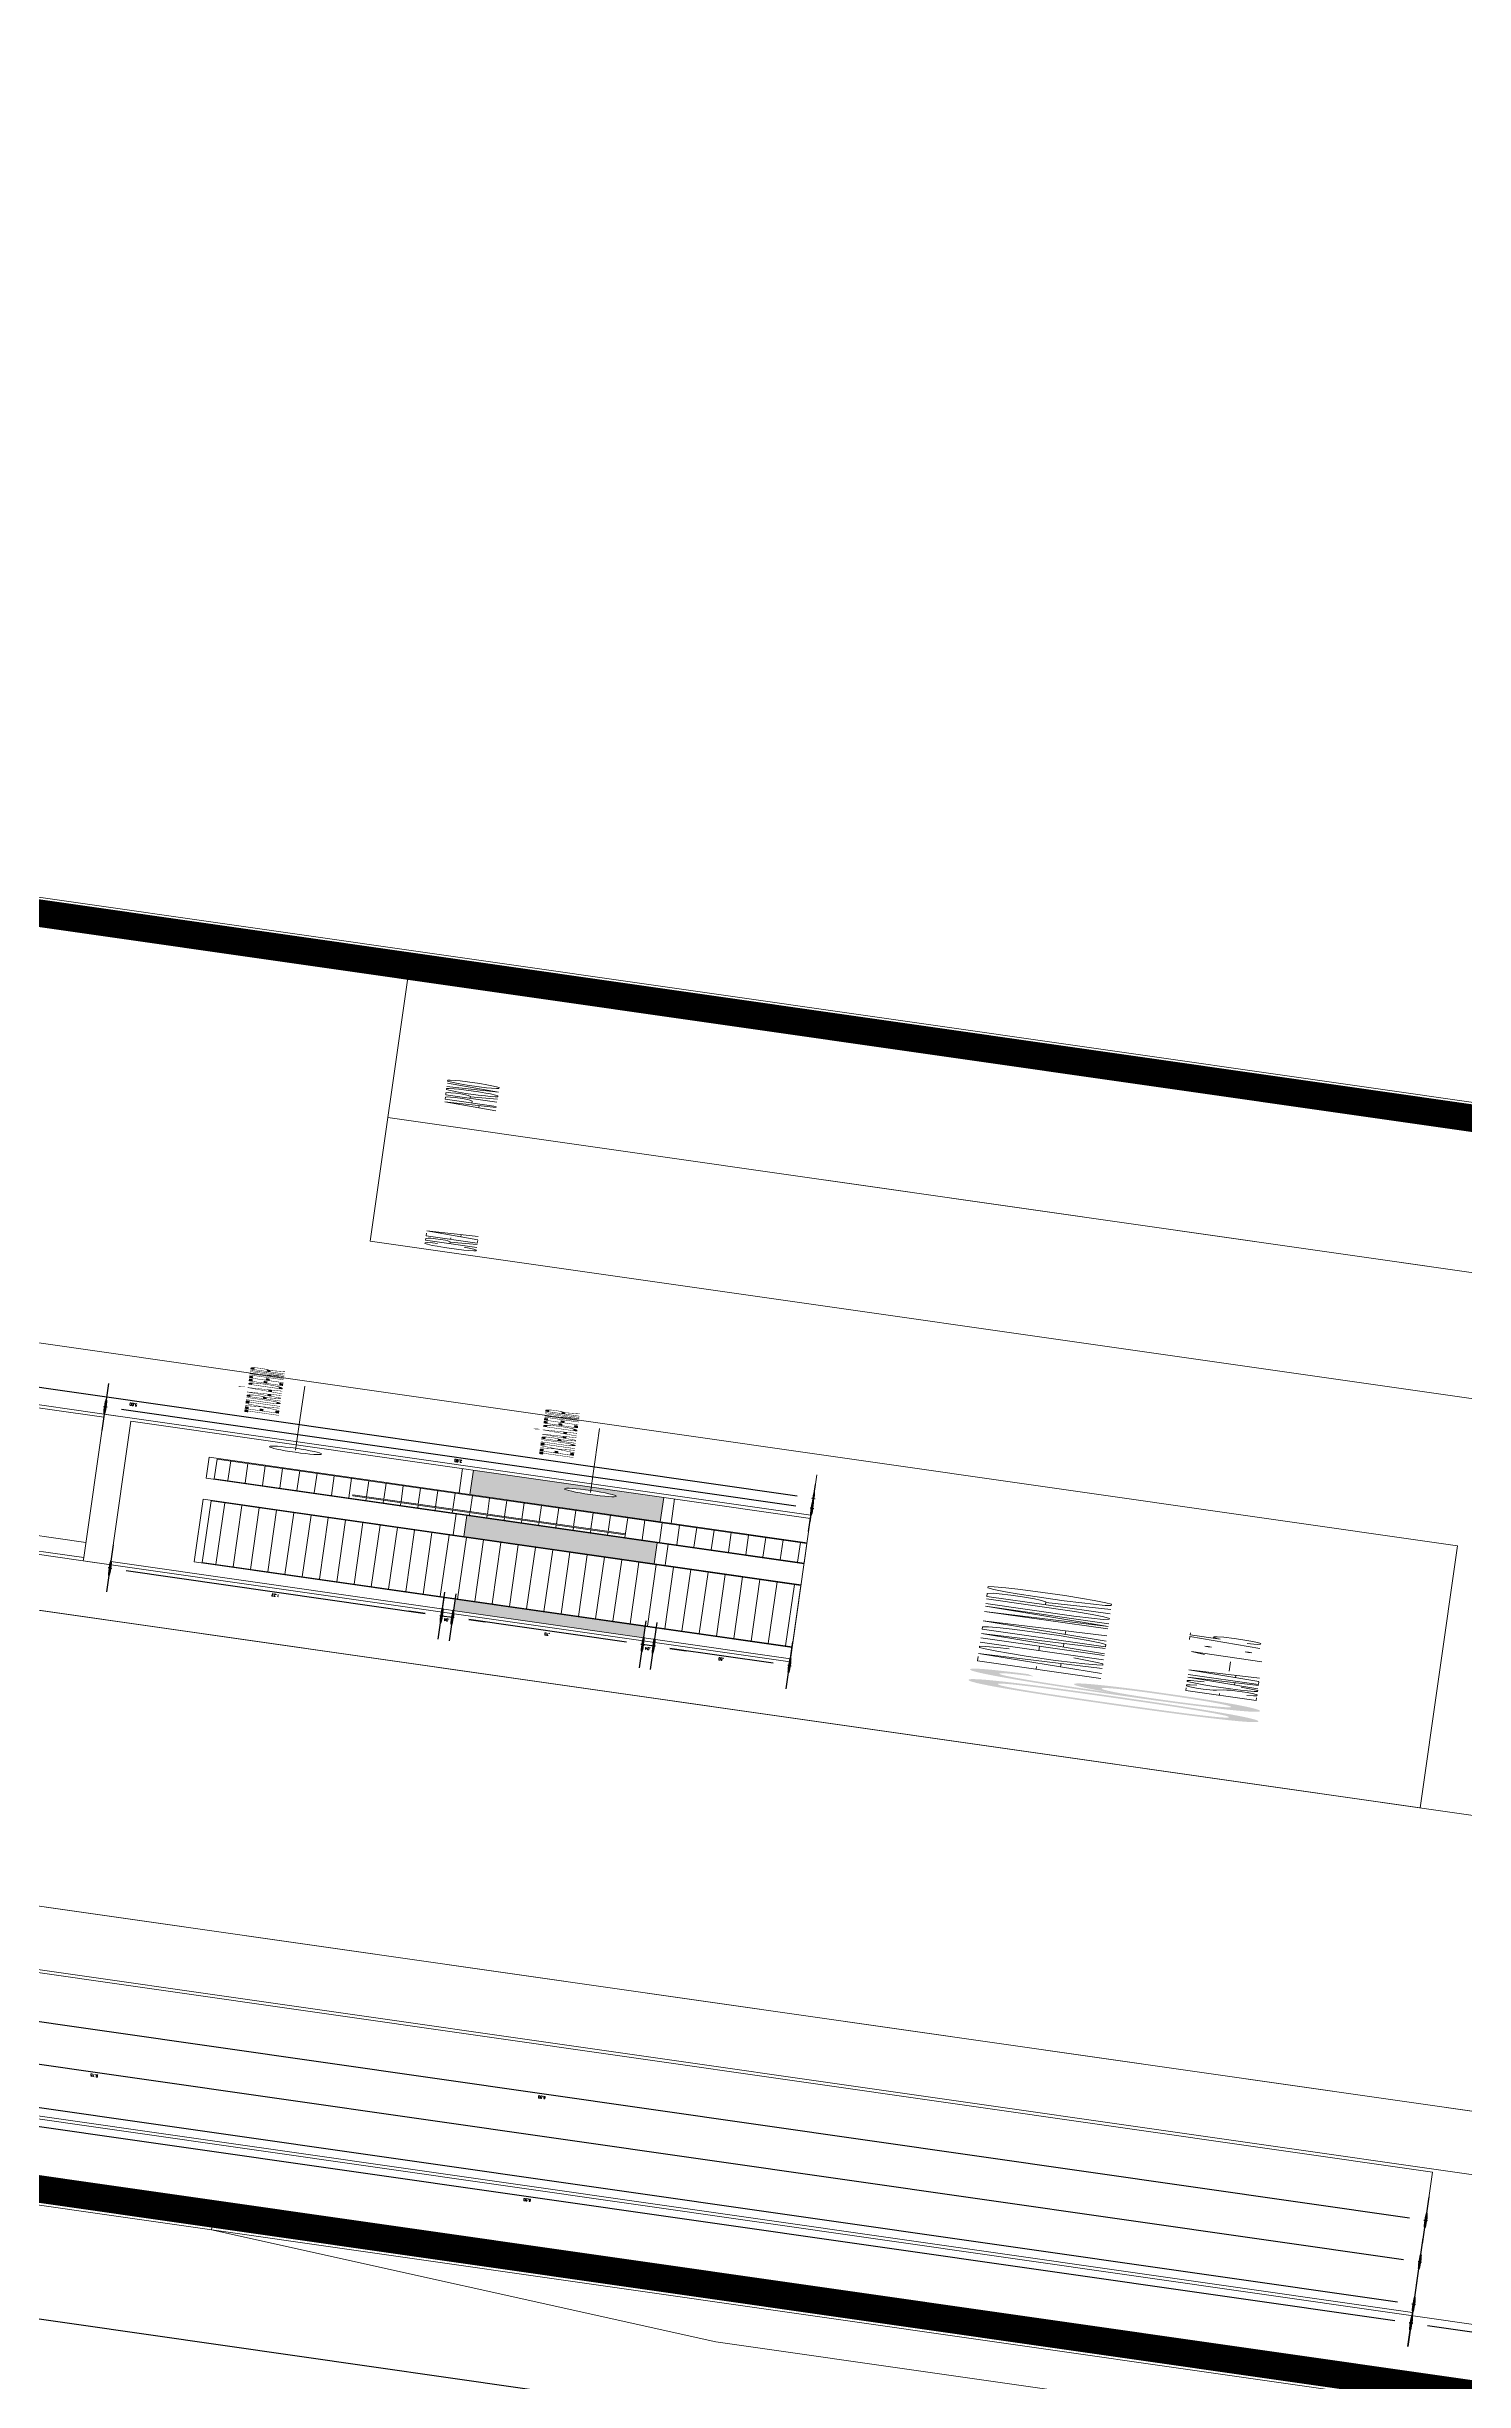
# Model space of a CAD drawing. Header units: millimetres. Extents: x -361192058 to 101130107379, y -14071650034 to 19218552450.
# Drawn here: x -131107 to -130800, y 45077 to 45581 of the extents above; entities that cross this region are included whole.
import ezdxf
from ezdxf.enums import TextEntityAlignment as Align

# ---------------------------------------------------------------- set-up
doc = ezdxf.new("R2010")
doc.units = ezdxf.units.MM
doc.header["$LTSCALE"] = 0.5
for name, color, linetype in [('02', 2, 'Continuous'), ('14-04-Texto-04', 3, 'Continuous'), ('CERC02', 3, 'Continuous'), ('COTAS', 7, 'Continuous'), ('DIVERSOS', 4, 'Continuous'), ('parede', 2, 'Continuous'), ('TEXTO2', 3, 'Continuous'), ('TUBULAÇÃO_ESGOTO', 6, 'Continuous')]:
    doc.layers.add(name, color=color, linetype=linetype)
for name, color, linetype, lineweight in [('E-lay-9', 9, 'Continuous', 9), ('E-TXT-G', 3, 'Continuous', 30), ('E-TXT-W', 7, 'Continuous', 15), ('E-TXT-Y', 2, 'Continuous', 40)]:
    doc.layers.add(name, color=color, linetype=linetype, lineweight=lineweight)
doc.styles.add('REG140', font='romans.shx', dxfattribs={"width": 0.8, "height": 0.35})
doc.styles.add('REG80', font='romans.shx', dxfattribs={"width": 0.8, "height": 0.1})
doc.styles.add('ROMANS', font='romans', dxfattribs={"height": 0.1})
doc.styles.add('SANSSERIF', font='sas_____.pfb', dxfattribs={"height": 1})
doc.styles.add('SANSSERIF2', font='sanssb__.ttf', dxfattribs={"width": 0.8})
doc.styles.get("Standard").update_dxf_attribs({"font": 'txt.shx', "height": 0.12})
doc.dimstyles.new('ESCALA50', dxfattribs={"dimtxt": 0.1, "dimasz": 0.06, "dimexe": 0.18, "dimexo": 0.06, "dimgap": 0.1, "dimtad": 1, "dimzin": 4, "dimdsep": 46, "dimtxsty": 'Standard', "dimblk1": 'BOLA', "dimblk2": 'BOLA', "dimsah": 1, "dimcen": -0.06, "dimse1": 1, "dimse2": 1, "dimclrd": 7, "dimclrt": 3, "dimadec": 0, "dimazin": 0, "dimtfac": 1, "dimtix": 1, "dimtmove": 0, "dimatfit": 3, "dimldrblk": 'BOLA', "dimfxl": 0, "dimtolj": 1, "dimtzin": 4, "dimarcsym": 0})
picture_1 = doc.add_image_def('image2.jpg', size_in_pixel=(290, 928))

# ---------------------------------------------------------------- blocks, each defined once
blk = doc.blocks.new('BOLA')
for p, q in [((0, -1.44), (0, 1.44)), ((-1.44, 0), (1.44, 0))]:
    blk.add_line(p, q)
blk.add_circle((0, 0), 0.452)
blk = doc.blocks.new('*D1809')
at = {"layer": 'Defpoints', "color": 0, "lineweight": 30, "transparency": 16777216}
for p in [(5101.9188, 2372.6783), (5101.9188, 2370.0783), (5102.2353, 2370.0783)]:
    blk.add_point(p, dxfattribs=at)
at = {"layer": 'DIVERSOS', "color": 7, "lineweight": -2, "transparency": 16777216}
blk.add_line((5102.2353, 2372.6183), (5102.2353, 2370.1383), dxfattribs=at)
at = {"layer": 'DIVERSOS', "color": 7, "lineweight": -2, "transparency": 16777216, "xscale": 0.06, "yscale": 0.06, "zscale": 0.06}
for p, rotation in [((5102.2353, 2372.6783), 90), ((5102.2353, 2370.0783), 270)]:
    blk.add_blockref('BOLA', p, dxfattribs=dict(at, rotation=rotation))
at = {"layer": 'DIVERSOS', "color": 3, "lineweight": 18, "transparency": 16777216, "insert": (5102.0753, 2371.3783), "char_height": 0.12, "attachment_point": 5, "rotation": 90}
blk.add_mtext('\\A1;2.60', dxfattribs=at)
blk = doc.blocks.new('*D1810')
at = {"layer": 'Defpoints', "color": 0, "lineweight": 30, "transparency": 16777216}
for p in [(5101.9188, 2375.0783), (5102.6963, 2375.0783), (5101.9188, 2370.0783)]:
    blk.add_point(p, dxfattribs=at)
at = {"layer": 'E-lay-9', "color": 7, "lineweight": -2, "transparency": 16777216}
blk.add_line((5102.6963, 2370.1383), (5102.6963, 2375.0183), dxfattribs=at)
at = {"layer": 'E-lay-9', "color": 7, "lineweight": -2, "transparency": 16777216, "xscale": 0.06, "yscale": 0.06, "zscale": 0.06}
for p, rotation in [((5102.6963, 2375.0783), 90), ((5102.6963, 2370.0783), 270)]:
    blk.add_blockref('BOLA', p, dxfattribs=dict(at, rotation=rotation))
at = {"layer": 'E-lay-9', "color": 3, "lineweight": 18, "transparency": 16777216, "insert": (5102.5363, 2372.5783), "char_height": 0.12, "attachment_point": 5, "rotation": 90}
blk.add_mtext('\\A1;5.00', dxfattribs=at)
blk = doc.blocks.new('*D1878')
at = {"layer": 'Defpoints', "color": 0, "lineweight": 30, "transparency": 16777216}
for p in [(5068.6154, 2367.4986), (5068.1103, 2366.9986), (5068.6154, 2366.9986)]:
    blk.add_point(p, dxfattribs=at)
at = {"layer": 'DIVERSOS', "color": 7, "lineweight": -2, "transparency": 16777216}
blk.add_line((5068.1103, 2367.4386), (5068.1103, 2367.0586), dxfattribs=at)
at = {"layer": 'DIVERSOS', "color": 7, "lineweight": -2, "transparency": 16777216, "xscale": 0.06, "yscale": 0.06, "zscale": 0.06}
for p, rotation in [((5068.1103, 2367.4986), 90), ((5068.1103, 2366.9986), 270)]:
    blk.add_blockref('BOLA', p, dxfattribs=dict(at, rotation=rotation))
at = {"layer": 'DIVERSOS', "color": 3, "lineweight": 18, "transparency": 16777216, "insert": (5067.9503, 2367.2486), "char_height": 0.12, "attachment_point": 5, "rotation": 90}
blk.add_mtext('\\A1;.50', dxfattribs=at)
blk = doc.blocks.new('*D1879')
at = {"layer": 'Defpoints', "color": 0, "lineweight": 30, "transparency": 16777216}
for p in [(5068.1103, 2373.9986), (5071.9654, 2373.9986), (5071.9654, 2367.4986)]:
    blk.add_point(p, dxfattribs=at)
at = {"layer": 'DIVERSOS', "color": 7, "lineweight": -2, "transparency": 16777216}
blk.add_line((5068.1103, 2367.5586), (5068.1103, 2373.9386), dxfattribs=at)
at = {"layer": 'DIVERSOS', "color": 7, "lineweight": -2, "transparency": 16777216, "xscale": 0.06, "yscale": 0.06, "zscale": 0.06}
for p, rotation in [((5068.1103, 2373.9986), 90), ((5068.1103, 2367.4986), 270)]:
    blk.add_blockref('BOLA', p, dxfattribs=dict(at, rotation=rotation))
at = {"layer": 'DIVERSOS', "color": 3, "lineweight": 18, "transparency": 16777216, "insert": (5067.9503, 2370.7486), "char_height": 0.12, "attachment_point": 5, "rotation": 90}
blk.add_mtext('\\A1;6.50', dxfattribs=at)
blk = doc.blocks.new('*D1816')
at = {"layer": 'Defpoints', "color": 0, "lineweight": 30, "transparency": 16777216}
for p in [(5073.0139, 2373.9986), (5075.3154, 2373.9986), (5075.3154, 2367.4986)]:
    blk.add_point(p, dxfattribs=at)
at = {"layer": 'DIVERSOS', "color": 7, "lineweight": -2, "transparency": 16777216}
blk.add_line((5073.0139, 2367.5586), (5073.0139, 2373.9386), dxfattribs=at)
at = {"layer": 'DIVERSOS', "color": 7, "lineweight": -2, "transparency": 16777216, "xscale": 0.06, "yscale": 0.06, "zscale": 0.06}
for p, rotation in [((5073.0139, 2373.9986), 90), ((5073.0139, 2367.4986), 270)]:
    blk.add_blockref('BOLA', p, dxfattribs=dict(at, rotation=rotation))
at = {"layer": 'DIVERSOS', "color": 3, "lineweight": 18, "transparency": 16777216, "insert": (5072.8539, 2370.7486), "char_height": 0.12, "attachment_point": 5, "rotation": 90}
blk.add_mtext('\\A1;6.50', dxfattribs=at)
blk = doc.blocks.new('*D1817')
at = {"layer": 'Defpoints', "color": 0, "lineweight": 30, "transparency": 16777216}
for p in [(5071.0362, 2377.2486), (5071.0362, 2367.4986), (5071.0362, 2367.4986)]:
    blk.add_point(p, dxfattribs=at)
at = {"layer": 'DIVERSOS', "color": 7, "lineweight": -2, "transparency": 16777216}
blk.add_line((5071.0362, 2377.1886), (5071.0362, 2367.5586), dxfattribs=at)
at = {"layer": 'DIVERSOS', "color": 7, "lineweight": -2, "transparency": 16777216, "xscale": 0.06, "yscale": 0.06, "zscale": 0.06}
for p, rotation in [((5071.0362, 2377.2486), 90), ((5071.0362, 2367.4986), 270)]:
    blk.add_blockref('BOLA', p, dxfattribs=dict(at, rotation=rotation))
at = {"layer": 'DIVERSOS', "color": 3, "lineweight": 18, "transparency": 16777216, "insert": (5070.8762, 2372.3736), "char_height": 0.12, "attachment_point": 5, "rotation": 90}
blk.add_mtext('\\A1;9.75', dxfattribs=at)
blk = doc.blocks.new('*D1818')
at = {"layer": 'Defpoints', "color": 0, "lineweight": 30, "transparency": 16777216}
for p in [(5069.6654, 2383.6486), (5068.6154, 2367.4986), (5069.0114, 2367.4986)]:
    blk.add_point(p, dxfattribs=at)
at = {"layer": 'DIVERSOS', "color": 7, "lineweight": -2, "transparency": 16777216}
blk.add_line((5069.0114, 2383.5886), (5069.0114, 2367.5586), dxfattribs=at)
at = {"layer": 'DIVERSOS', "color": 7, "lineweight": -2, "transparency": 16777216, "xscale": 0.06, "yscale": 0.06, "zscale": 0.06}
for p, rotation in [((5069.0114, 2383.6486), 90), ((5069.0114, 2367.4986), 270)]:
    blk.add_blockref('BOLA', p, dxfattribs=dict(at, rotation=rotation))
at = {"layer": 'DIVERSOS', "color": 3, "lineweight": 18, "transparency": 16777216, "insert": (5068.8514, 2375.5736), "char_height": 0.12, "attachment_point": 5, "rotation": 90}
blk.add_mtext('\\A1;16.15', dxfattribs=at)
blk = doc.blocks.new('*D1883')
at = {"layer": 'Defpoints', "color": 0, "lineweight": 30, "transparency": 16777216}
for p in [(5094.7188, 2370.5783), (5095.0416, 2370.5783), (5095.0416, 2370.0783)]:
    blk.add_point(p, dxfattribs=at)
at = {"layer": 'DIVERSOS', "color": 7, "lineweight": -2, "transparency": 16777216}
blk.add_line((5094.7188, 2370.1383), (5094.7188, 2370.5183), dxfattribs=at)
at = {"layer": 'DIVERSOS', "color": 7, "lineweight": -2, "transparency": 16777216, "xscale": 0.06, "yscale": 0.06, "zscale": 0.06}
for p, rotation in [((5094.7188, 2370.5783), 90), ((5094.7188, 2370.0783), 270)]:
    blk.add_blockref('BOLA', p, dxfattribs=dict(at, rotation=rotation))
at = {"layer": 'DIVERSOS', "color": 3, "lineweight": 18, "transparency": 16777216, "insert": (5094.5588, 2370.3283), "char_height": 0.12, "attachment_point": 5, "rotation": 90}
blk.add_mtext('\\A1;.50', dxfattribs=at)
blk = doc.blocks.new('*D1884')
at = {"layer": 'Defpoints', "color": 0, "lineweight": 30, "transparency": 16777216}
for p in [(5094.7188, 2370.6183), (5095.0416, 2370.6183), (5095.0416, 2370.5783)]:
    blk.add_point(p, dxfattribs=at)
at = {"layer": 'DIVERSOS', "color": 7, "lineweight": -2, "transparency": 16777216}
for p, q in [((5094.7188, 2370.6783), (5094.7188, 2370.7383)), ((5094.7188, 2370.5783), (5094.7188, 2370.6183)), ((5094.7188, 2370.5183), (5094.7188, 2370.4583))]:
    blk.add_line(p, q, dxfattribs=at)
at = {"layer": 'DIVERSOS', "color": 7, "lineweight": -2, "transparency": 16777216, "xscale": 0.06, "yscale": 0.06, "zscale": 0.06}
for p, rotation in [((5094.7188, 2370.6183), 270), ((5094.7188, 2370.5783), 90)]:
    blk.add_blockref('BOLA', p, dxfattribs=dict(at, rotation=rotation))
at = {"layer": 'DIVERSOS', "color": 3, "lineweight": 18, "transparency": 16777216, "insert": (5094.5588, 2370.5983), "char_height": 0.12, "attachment_point": 5, "rotation": 90}
blk.add_mtext('\\A1;.04', dxfattribs=at)
blk = doc.blocks.new('*D1885')
at = {"layer": 'Defpoints', "color": 0, "lineweight": 30, "transparency": 16777216}
for p in [(5094.7188, 2371.3183), (5095.0416, 2371.3183), (5095.0416, 2370.6183)]:
    blk.add_point(p, dxfattribs=at)
at = {"layer": 'DIVERSOS', "color": 7, "lineweight": -2, "transparency": 16777216}
blk.add_line((5094.7188, 2370.6783), (5094.7188, 2371.2583), dxfattribs=at)
at = {"layer": 'DIVERSOS', "color": 7, "lineweight": -2, "transparency": 16777216, "xscale": 0.06, "yscale": 0.06, "zscale": 0.06}
for p, rotation in [((5094.7188, 2371.3183), 90), ((5094.7188, 2370.6183), 270)]:
    blk.add_blockref('BOLA', p, dxfattribs=dict(at, rotation=rotation))
at = {"layer": 'DIVERSOS', "color": 3, "lineweight": 18, "transparency": 16777216, "insert": (5094.5588, 2370.9683), "char_height": 0.12, "attachment_point": 5, "rotation": 90}
blk.add_mtext('\\A1;.70', dxfattribs=at)
blk = doc.blocks.new('*D1886')
at = {"layer": 'Defpoints', "color": 0, "lineweight": 30, "transparency": 16777216}
for p in [(5094.7188, 2371.3183), (5095.0416, 2371.3583), (5095.0416, 2371.3183)]:
    blk.add_point(p, dxfattribs=at)
at = {"layer": 'DIVERSOS', "color": 7, "lineweight": -2, "transparency": 16777216}
for p, q in [((5094.7188, 2371.4183), (5094.7188, 2371.4783)), ((5094.7188, 2371.3583), (5094.7188, 2371.3183)), ((5094.7188, 2371.2583), (5094.7188, 2371.1983))]:
    blk.add_line(p, q, dxfattribs=at)
at = {"layer": 'DIVERSOS', "color": 7, "lineweight": -2, "transparency": 16777216, "xscale": 0.06, "yscale": 0.06, "zscale": 0.06}
for p, rotation in [((5094.7188, 2371.3583), 270), ((5094.7188, 2371.3183), 90)]:
    blk.add_blockref('BOLA', p, dxfattribs=dict(at, rotation=rotation))
at = {"layer": 'DIVERSOS', "color": 3, "lineweight": 18, "transparency": 16777216, "insert": (5094.5588, 2371.3383), "char_height": 0.12, "attachment_point": 5, "rotation": 90}
blk.add_mtext('\\A1;.04', dxfattribs=at)
blk = doc.blocks.new('*D1887')
at = {"layer": 'Defpoints', "color": 0, "lineweight": 30, "transparency": 16777216}
for p in [(5095.0416, 2372.5783), (5094.7188, 2371.3583), (5095.0416, 2371.3583)]:
    blk.add_point(p, dxfattribs=at)
at = {"layer": 'DIVERSOS', "color": 7, "lineweight": -2, "transparency": 16777216}
blk.add_line((5094.7188, 2372.5183), (5094.7188, 2371.4183), dxfattribs=at)
at = {"layer": 'DIVERSOS', "color": 7, "lineweight": -2, "transparency": 16777216, "xscale": 0.06, "yscale": 0.06, "zscale": 0.06}
for p, rotation in [((5094.7188, 2372.5783), 90), ((5094.7188, 2371.3583), 270)]:
    blk.add_blockref('BOLA', p, dxfattribs=dict(at, rotation=rotation))
at = {"layer": 'DIVERSOS', "color": 3, "lineweight": 18, "transparency": 16777216, "insert": (5094.5588, 2371.9683), "char_height": 0.12, "attachment_point": 5, "rotation": 90}
blk.add_mtext('\\A1;1.22', dxfattribs=at)
blk = doc.blocks.new('IND_DES')
at = {"layer": 'E-TXT-W'}
blk.add_line((0.0269, -0.2428), (0.1984, -0.2428), dxfattribs=at)
at = {"layer": 'E-TXT-G', "style": 'REG80', "width": 0.8}
for s, p in [('ESCALA', (-0.4463, -0.2864)), ('1', (0.2426, -0.2864)), (':', (0.3988, -0.2706))]:
    blk.add_text(s, height=0.1, dxfattribs=at).set_placement(p)
blk.add_attdef('ESCALA', (0.4897, -0.2812), '', height=0.1, dxfattribs=at)
at = {"layer": 'E-TXT-W', "style": 'SANSSERIF2', "width": 0.6}
blk.add_attdef('00', text='', height=0.4, dxfattribs=at).set_placement((-0.7083, -0.2881), align=Align.CENTER)
at = {"layer": 'E-TXT-Y', "style": 'REG140', "width": 0.8}
for tag, p in [('PROJETO', (-0.4563, 0.1829)), ('DESENHO', (-0.4582, -0.0658))]:
    blk.add_attdef(tag, p, '', height=0.175, dxfattribs=at)
blk = doc.blocks.new('APROVADO QUADRA 21.2 MBVII')
at = {"layer": 'COTAS', "lineweight": 18}
h = blk.add_hatch(dxfattribs=at)
h.set_pattern_fill('AR-SAND', color=256, scale=0.0025, style=0)
h.set_pattern_definition([(37.5, (3641.32723, 1059.83111), (-0.004000078, 0.1223533093), [0, -0.09652, 0, -0.10795, 0, -0.1031875]), (7.5, (3641.32723, 1059.83111), (0.112380821, 0.179206275), [0, -0.05207, 0, -0.086995, 0, -0.0333375]), (327.5, (3641.24912, 1059.83111), (0.1977480926, 0.000359296), [0, -0.03175, 0, -0.1143, 0, -0.149225]), (317.5, (3641.24912, 1059.83111), (0.190889113, 0.055732331), [0, -0.015875, 0, -0.07493, 0, -0.085725])])
h.paths.add_polyline_path([(5095.5754, 2371.3183), (5095.0416, 2371.3183), (5095.0416, 2370.6183), (5095.5754, 2370.6183)])
h.paths.add_polyline_path([(5099.5781, 2371.3183), (5098.5754, 2371.3183), (5098.5754, 2370.6183), (5099.5781, 2370.6183)])
h.paths.add_polyline_path([(5100.5781, 2371.3183), (5100.5781, 2370.6183), (5101.7416, 2370.6183), (5101.7416, 2370.8852), (5101.5758, 2370.8852, -1), (5101.3847, 2370.8852, -1), (5101.5758, 2370.8852), (5101.7416, 2370.8852), (5101.7416, 2371.3183)])
at = {"layer": '02', "lineweight": 18}
for p, q in [((5124.8988, 2378.8065), (5124.8988, 2351.2457)), ((5111.7738, 2371.8085), (5111.7738, 2351.2457))]:
    blk.add_line(p, q, dxfattribs=at)
at = {"layer": '02', "color": 8, "lineweight": 18}
blk.add_line((5095.7603, 2375.0783), (5095.7603, 2372.6783), dxfattribs=at)
at = {"layer": '02', "color": 0, "lineweight": 18}
blk.add_line((5124.8988, 2371.8085), (5124.8988, 2351.2457), dxfattribs=at)
at = {"layer": '02', "lineweight": 18}
for points in [[(5064.4488, 2350.4957), (5125.6488, 2350.4957), (5125.6488, 2395.0457), (5064.4488, 2395.0457)], [(5065.1988, 2394.2957), (5078.4344, 2394.2957), (5078.4344, 2360.5071), (5065.1988, 2360.5071)], [(5092.273, 2394.3239), (5078.4344, 2394.3239), (5078.4344, 2360.5071), (5092.273, 2360.5071)], [(5104.793, 2376.6708), (5092.2793, 2376.6708), (5092.2793, 2367.7314), (5104.793, 2367.7314)]]:
    blk.add_lwpolyline(points, close=True, dxfattribs=at)
at = {"layer": '02', "lineweight": 18, "const_width": 0.1}
blk.add_lwpolyline([(5065.1988, 2351.2457), (5124.8988, 2351.2457), (5124.8988, 2394.2957), (5065.1988, 2394.2957)], close=True, dxfattribs=at)
at = {"layer": '02', "lineweight": 18}
blk.add_lwpolyline([(5064.4488, 2350.4957), (5062.5738, 2350.4957), (5062.5738, 2369.9957), (5064.4488, 2371.8707), (5065.1988, 2371.8707)], dxfattribs=at)
at = {"layer": '14-04-Texto-04', "lineweight": 18}
for p, q in [((5117.6751, 2371.8085), (5117.6751, 2359.2613)), ((5117.6751, 2359.2613), (5117.6751, 2370.1961))]:
    blk.add_line(p, q, dxfattribs=at)
at = {"layer": 'CERC02', "lineweight": 18}
blk.add_line((5111.7738, 2371.8085), (5124.8988, 2371.8085), dxfattribs=at)
at = {"layer": 'DIVERSOS', "lineweight": 18}
for p, q in [((5068.4654, 2366.9986), (5068.4654, 2389.5986)), ((5068.6154, 2367.4986), (5068.6154, 2389.5986)), ((5075.3154, 2374.5986), (5075.3154, 2367.4986)), ((5075.4654, 2374.5986), (5075.4654, 2366.9986)), ((5095.6054, 2372.1982), (5098.5454, 2372.1982)), ((5099.6081, 2372.1982), (5100.5481, 2372.1982)), ((5095.6054, 2372.1347), (5098.5454, 2372.1347)), ((5095.6054, 2372.0712), (5098.5454, 2372.0712)), ((5099.6081, 2372.1347), (5100.5481, 2372.1347)), ((5099.6081, 2372.0712), (5100.5481, 2372.0712)), ((5095.6054, 2372.0077), (5098.5454, 2372.0077)), ((5099.6081, 2372.0077), (5100.5481, 2372.0077)), ((5095.6054, 2371.9442), (5098.5454, 2371.9442)), ((5099.6081, 2371.9442), (5100.5481, 2371.9442)), ((5101.4802, 2371.9701), (5102.9388, 2371.9701)), ((5102.9388, 2371.9701), (5104.5399, 2371.9701)), ((5095.6054, 2371.8807), (5098.5454, 2371.8807)), ((5095.6054, 2371.8172), (5098.5454, 2371.8172)), ((5099.6081, 2371.8807), (5100.5481, 2371.8807)), ((5099.6081, 2371.8172), (5100.5481, 2371.8172)), ((5095.6054, 2371.7537), (5098.5454, 2371.7537)), ((5099.6081, 2371.7537), (5100.5481, 2371.7537)), ((5099.7401, 2371.7404), (5099.7401, 2370.7377)), ((5099.7801, 2371.7404), (5099.7401, 2371.7404)), ((5099.7801, 2370.7377), (5099.7801, 2371.7404)), ((5095.6054, 2371.6902), (5098.5454, 2371.6902)), ((5099.6081, 2371.6902), (5099.7401, 2371.6902)), ((5099.7801, 2371.6902), (5100.5481, 2371.6902)), ((5095.6054, 2371.6267), (5098.5454, 2371.6267)), ((5095.6054, 2371.5632), (5098.5454, 2371.5632)), ((5099.6081, 2371.6267), (5099.7401, 2371.6267)), ((5099.6081, 2371.5632), (5099.7401, 2371.5632)), ((5099.7801, 2371.6267), (5100.5481, 2371.6267)), ((5099.7801, 2371.5632), (5100.5481, 2371.5632)), ((5095.6054, 2371.4997), (5098.5454, 2371.4997)), ((5099.6081, 2371.4997), (5099.7401, 2371.4997)), ((5099.7801, 2371.4997), (5100.5481, 2371.4997)), ((5095.6054, 2371.4362), (5098.5454, 2371.4362)), ((5099.6081, 2371.4362), (5099.7401, 2371.4362)), ((5099.7801, 2371.4362), (5100.5481, 2371.4362)), ((5095.6054, 2371.3727), (5098.5454, 2371.3727)), ((5095.6054, 2371.3092), (5098.5454, 2371.3092)), ((5099.6081, 2371.3727), (5099.7401, 2371.3727)), ((5099.6081, 2371.3092), (5099.7401, 2371.3092)), ((5099.7801, 2371.3727), (5100.5481, 2371.3727)), ((5099.7801, 2371.3092), (5100.5481, 2371.3092)), ((5095.6054, 2371.2457), (5098.5454, 2371.2457)), ((5099.6081, 2371.2457), (5099.7401, 2371.2457)), ((5099.7801, 2371.2457), (5100.5481, 2371.2457)), ((5095.6054, 2371.1822), (5098.5454, 2371.1822)), ((5099.6081, 2371.1822), (5099.7401, 2371.1822)), ((5099.7801, 2371.1822), (5100.5481, 2371.1822)), ((5095.6054, 2371.1187), (5098.5454, 2371.1187)), ((5095.6054, 2371.0552), (5098.5454, 2371.0552)), ((5099.6081, 2371.1187), (5099.7401, 2371.1187)), ((5099.6081, 2371.0552), (5099.7401, 2371.0552)), ((5099.7801, 2371.1187), (5100.5481, 2371.1187)), ((5099.7801, 2371.0552), (5100.5481, 2371.0552)), ((5095.6054, 2370.9917), (5098.5454, 2370.9917)), ((5099.6081, 2370.9917), (5099.7401, 2370.9917)), ((5099.7801, 2370.9917), (5100.5481, 2370.9917)), ((5095.6054, 2370.9282), (5098.5454, 2370.9282)), ((5099.6081, 2370.9282), (5099.7401, 2370.9282)), ((5099.7801, 2370.9282), (5100.5481, 2370.9282)), ((5101.4802, 2370.8852), (5102.9388, 2370.8852)), ((5102.9388, 2370.8852), (5104.5399, 2370.8852)), ((5095.6054, 2370.8647), (5098.5454, 2370.8647)), ((5095.6054, 2370.8012), (5098.5454, 2370.8012)), ((5099.6081, 2370.8647), (5099.7401, 2370.8647)), ((5099.6081, 2370.8012), (5099.7401, 2370.8012)), ((5099.7801, 2370.8647), (5100.5481, 2370.8647)), ((5099.7801, 2370.8012), (5100.5481, 2370.8012)), ((5095.6054, 2370.7377), (5098.5454, 2370.7377)), ((5099.6081, 2370.7377), (5100.5481, 2370.7377)), ((5095.6054, 2370.6742), (5098.5454, 2370.6742)), ((5099.6081, 2370.6742), (5100.5481, 2370.6742)), ((5095.6054, 2370.6107), (5098.5454, 2370.6107)), ((5095.6054, 2370.5472), (5098.5454, 2370.5472)), ((5099.6081, 2370.6107), (5100.5481, 2370.6107)), ((5099.6081, 2370.5472), (5100.5481, 2370.5472)), ((5095.6054, 2370.4837), (5098.5454, 2370.4837)), ((5099.6081, 2370.4837), (5100.5481, 2370.4837)), ((5095.6054, 2370.4202), (5098.5454, 2370.4202)), ((5099.6081, 2370.4202), (5100.5481, 2370.4202)), ((5095.6054, 2370.3567), (5098.5454, 2370.3567)), ((5095.6054, 2370.2932), (5098.5454, 2370.2932)), ((5099.6081, 2370.3567), (5100.5481, 2370.3567)), ((5099.6081, 2370.2932), (5100.5481, 2370.2932)), ((5095.6054, 2370.2297), (5098.5454, 2370.2297)), ((5099.6081, 2370.2297), (5100.5481, 2370.2297)), ((5095.6054, 2370.1662), (5098.5454, 2370.1662)), ((5099.6081, 2370.1662), (5100.5481, 2370.1662)), ((5095.6054, 2370.1027), (5098.5454, 2370.1027)), ((5095.6054, 2370.0783), (5098.5454, 2370.0783)), ((5099.6081, 2370.1027), (5100.5481, 2370.1027)), ((5099.6081, 2370.0783), (5100.5481, 2370.0783)), ((5075.3154, 2367.4986), (5068.6154, 2367.4986))]:
    blk.add_line(p, q, dxfattribs=at)
for centre in [(5101.4802, 2371.9701), (5101.4802, 2370.8852)]:
    blk.add_circle(centre, 0.0956, dxfattribs=at)
at = {"layer": 'E-lay-9', "lineweight": 18}
for p, q in [((5094.8916, 2372.6283), (5094.8916, 2375.0783)), ((5095.0416, 2372.6783), (5095.0416, 2375.0783)), ((5101.7416, 2372.6783), (5101.7416, 2375.0783)), ((5101.8916, 2375.0783), (5101.8916, 2372.6283))]:
    blk.add_line(p, q, dxfattribs=at)
at = {"layer": 'parede', "lineweight": 18}
for p, q in [((5095.0416, 2372.6783), (5094.8916, 2372.6783)), ((5094.8916, 2370.0783), (5094.8916, 2372.6783)), ((5095.0416, 2372.6783), (5101.7416, 2372.6783)), ((5101.8916, 2372.6783), (5101.7416, 2372.6783)), ((5101.8916, 2370.0783), (5101.8916, 2372.6783)), ((5095.0416, 2370.0783), (5095.0416, 2372.5783)), ((5095.0416, 2372.5783), (5101.7416, 2372.5783)), ((5101.7416, 2370.0783), (5101.7416, 2372.5783)), ((5094.8916, 2370.0783), (5101.8916, 2370.0783))]:
    blk.add_line(p, q, dxfattribs=at)
at = {"layer": 'TUBULAÇÃO_ESGOTO', "lineweight": 18}
for p, q in [((5098.5754, 2372.2783), (5095.5754, 2372.2783)), ((5095.5754, 2372.2783), (5095.5754, 2370.0783)), ((5098.5454, 2372.2483), (5095.6054, 2372.2483)), ((5095.6054, 2372.2483), (5095.6054, 2370.0783)), ((5098.5454, 2370.0783), (5098.5454, 2372.2483)), ((5098.5754, 2370.0783), (5098.5754, 2372.2783)), ((5100.5781, 2372.2783), (5099.5781, 2372.2783)), ((5099.5781, 2372.2783), (5099.5781, 2370.0783)), ((5100.5481, 2372.2483), (5099.6081, 2372.2483)), ((5099.6081, 2372.2483), (5099.6081, 2370.0783)), ((5100.5481, 2370.0783), (5100.5481, 2372.2483)), ((5100.5781, 2370.0783), (5100.5781, 2372.2783)), ((5095.5754, 2371.3583), (5095.0416, 2371.3583)), ((5095.0416, 2371.3183), (5095.5754, 2371.3183)), ((5099.5781, 2371.3583), (5098.5754, 2371.3583)), ((5098.5754, 2371.3183), (5099.5781, 2371.3183)), ((5101.7416, 2371.3583), (5100.5781, 2371.3583)), ((5100.5781, 2371.3183), (5101.7416, 2371.3183)), ((5095.0416, 2370.6183), (5095.5754, 2370.6183)), ((5098.5754, 2370.6183), (5099.5781, 2370.6183)), ((5100.5781, 2370.6183), (5101.7416, 2370.6183)), ((5095.0416, 2370.5783), (5095.5754, 2370.5783)), ((5098.5754, 2370.5783), (5099.5781, 2370.5783)), ((5100.5781, 2370.5783), (5101.7416, 2370.5783))]:
    blk.add_line(p, q, dxfattribs=at)
at = {"lineweight": 18}
ref = blk.add_blockref('IND_DES', (5097.3205, 2369.1199), dxfattribs=dict(at, xscale=2.591993519999988, yscale=2.591993519999988, zscale=2.591993519999988))
ref.add_attrib('00', '06', dxfattribs={"layer": 'E-TXT-W', "height": 1.0368, "style": 'SANSSERIF', "width": 0.6}).set_placement((5095.4846, 2368.3732), align=Align.CENTER)
ref.add_attrib('DESENHO', 'FACHADA MURO', (5096.1329, 2368.9492), dxfattribs={"layer": 'E-TXT-Y', "height": 0.453599, "style": 'REG140', "width": 0.8})
ref.add_attrib('ESCALA', '75', (5098.5899, 2368.3909), dxfattribs={"layer": 'E-TXT-G', "height": 0.2592, "style": 'REG80', "width": 0.8})
at = {"color": 0, "lineweight": 13, "flags": 8}
for p in [(4700.7247, 2280.1125), (4699.5738, 2277.8964), (4702.3546, 2276.195), (4703.6722, 2274.085), (4699.8445, 2272.2194), (4703.0488, 2270.137), (4703.0877, 2267.9803), (4700.6523, 2261.5216), (4700.7007, 2257.1593)]:
    blk.add_attdef('NIVEL', p, '', height=0.075, dxfattribs=at)
for rotation, width, p in [(90, 0.8, (4700.8205, 2275.7521)), (270, 0.6, (4703.8437, 2274.9021)), (90, 0.8, (4701.5575, 2268.5021)), (180, 0.6, (4651.1817, 2236.1931))]:
    blk.add_attdef('$PORTA', text='', height=0.09, rotation=rotation, dxfattribs=dict(at, width=width)).set_placement(p, align=Align.MIDDLE)
for p in [(4654.176, 2240.463), (4648.499, 2240.1923), (4633.4388, 2239.3361), (4637.8012, 2239.3845), (4656.3921, 2239.3121), (4652.4746, 2237.6822), (4644.2598, 2236.9491), (4646.4166, 2236.988), (4650.3646, 2236.3646)]:
    blk.add_attdef('NIVEL', p, '', height=0.075, rotation=270, dxfattribs=at)
at = {"color": 0, "lineweight": 13, "width": 0.8, "flags": 8}
for p in [(4652.0317, 2239.2163), (4644.7817, 2238.4793)]:
    blk.add_attdef('$PORTA', text='', height=0.09, dxfattribs=at).set_placement(p, align=Align.MIDDLE)
at = {"layer": 'DIVERSOS', "lineweight": 18, "style": 'SANSSERIF'}
for p in [(5102.9349, 2372.0487), (5102.9349, 2370.9639)]:
    blk.add_text('TEXTURA À DEFINIR', height=0.126, dxfattribs=at).set_placement(p)
at = {"layer": 'TEXTO2', "lineweight": 18, "style": 'ROMANS'}
for s, p in [('CREA', (5111.9344, 2371.6099)), ('APROVO', (5118.7003, 2371.6119))]:
    blk.add_text(s, height=0.1885, dxfattribs=at).set_placement(p, align=Align.TOP_LEFT)
at = {"layer": 'DIVERSOS', "lineweight": 18}
for base, p1, p2, picture, middle in [((5069.0114, 2367.4986), (5069.6654, 2383.6486), (5068.6154, 2367.4986), '*D1818', (5068.8514, 2375.5736)), ((5071.0362, 2367.4986), (5071.0362, 2377.2486), (5071.0362, 2367.4986), '*D1817', (5070.8762, 2372.3736)), ((5068.1103, 2373.9986), (5071.9654, 2367.4986), (5071.9654, 2373.9986), '*D1879', (5067.9503, 2370.7486)), ((5073.0139, 2373.9986), (5075.3154, 2367.4986), (5075.3154, 2373.9986), '*D1816', (5072.8539, 2370.7486)), ((5102.2353, 2370.0783), (5101.9188, 2372.6783), (5101.9188, 2370.0783), '*D1809', (5102.0753, 2371.3783)), ((5094.7188, 2371.3583), (5095.0416, 2372.5783), (5095.0416, 2371.3583), '*D1887', (5094.5588, 2371.9683)), ((5094.7188, 2371.3183), (5095.0416, 2371.3583), (5095.0416, 2371.3183), '*D1886', (5094.5588, 2371.3383)), ((5094.7188, 2371.3183), (5095.0416, 2370.6183), (5095.0416, 2371.3183), '*D1885', (5094.5588, 2370.9683)), ((5094.7188, 2370.6183), (5095.0416, 2370.5783), (5095.0416, 2370.6183), '*D1884', (5094.5588, 2370.5983)), ((5094.7188, 2370.5783), (5095.0416, 2370.0783), (5095.0416, 2370.5783), '*D1883', (5094.5588, 2370.3283)), ((5068.1103, 2366.9986), (5068.6154, 2367.4986), (5068.6154, 2366.9986), '*D1878', (5067.9503, 2367.2486))]:
    dim = blk.add_linear_dim(base=base, p1=p1, p2=p2, angle=90, dimstyle='ESCALA50', dxfattribs=at)
    dim.commit()
    dim.dimension.update_dxf_attribs({"geometry": picture, "text_midpoint": middle})
at = {"layer": 'E-lay-9', "lineweight": 18}
dim = blk.add_linear_dim(base=(5102.6963, 2375.0783), p1=(5101.9188, 2370.0783), p2=(5101.9188, 2375.0783), angle=90, dimstyle='ESCALA50', dxfattribs=at)
dim.commit()
dim.dimension.update_dxf_attribs({"geometry": '*D1810', "text_midpoint": (5102.5363, 2372.5783)})
at = {"layer": '02', "color": 0, "lineweight": 30}
image = blk.add_image(picture_1, insert=(5042.653, 2352.0523), size_in_units=(16.4637, 52.6838), dxfattribs=at)
image.dxf.flags = 7

msp = doc.modelspace()

# ---------------------------------------------------------------- block references
at = {"layer": '02', "color": 0, "lineweight": 30, "xscale": -4.574818403918471, "yscale": -59.40450511825884, "zscale": 4.574818403918471, "rotation": 261.8606972171988}
msp.add_blockref('APROVADO QUADRA 21.2 MBVII', (5129.041, 2225.201), dxfattribs=at)

doc.saveas('drawing.dxf')
